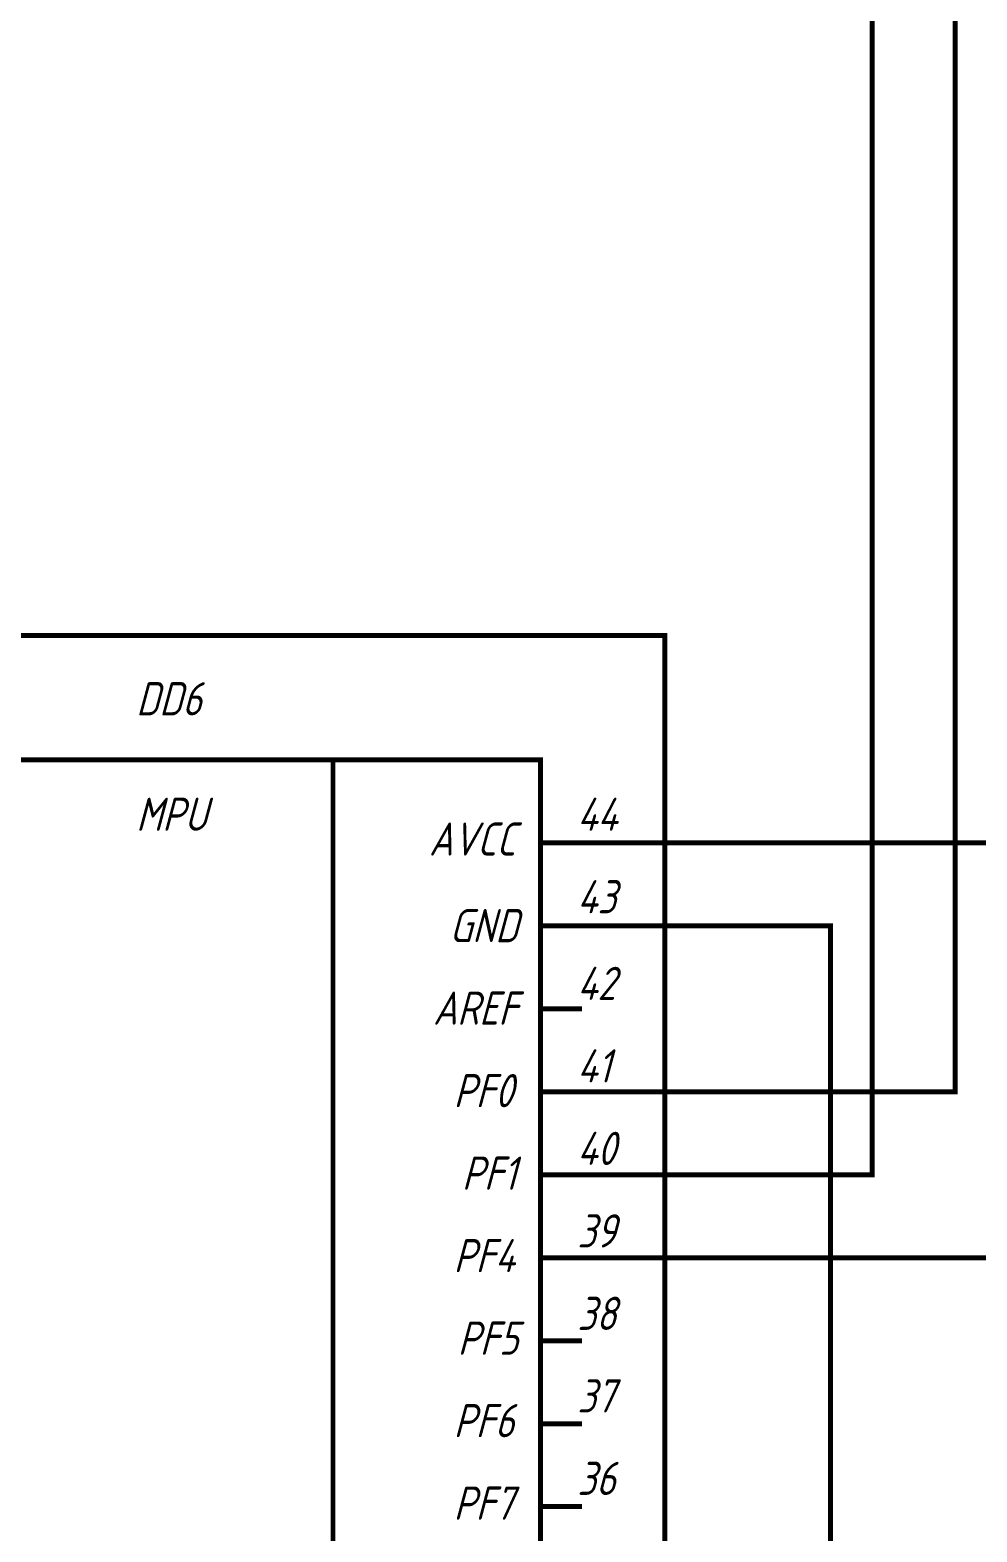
# Paper-space layout 'Layout1' of a CAD drawing. Extents: x -1 to 840, y -1 to 593.
# Drawn here: x 325 to 382.1, y 364.5 to 455 of the extents above; entities that cross this region are included whole.
import ezdxf

# ---------------------------------------------------------------- set-up
doc = ezdxf.new("R2010")
doc.units = 0
doc.header["$MEASUREMENT"] = 0
doc.layers.add('Sheet', color=255, linetype='CONTINUOUS')
doc.styles.add('GOST type A0', font='', dxfattribs={"oblique": 15, "height": 3.5})
doc.styles.get('GOST type A0').set_extended_font_data('GOST type A')

psp = doc.layouts.get("Layout1")

# ---------------------------------------------------------------- linework, layer by layer
at = {"layer": 'Sheet', "color": 7, "const_width": 0.3}
for points in [[(248.335, 420.991), (285.819, 420.991), (285.819, 515.994), (375.789, 515.994), (375.789, 385.994), (358.304, 385.994), (358.304, 385.994)], [(248.335, 425.993), (290.819, 425.993), (290.819, 510.992), (380.789, 510.992), (380.789, 390.996), (358.304, 390.996)], [(358.304, 355.999), (358.304, 355.999), (363.304, 355.999), (363.304, 418.49), (300.819, 418.49)], [(343.304, 295.993), (343.304, 411.003)], [(355.804, 406.001), (358.304, 406.001)], [(358.304, 406.001), (390.789, 406.001)], [(355.804, 401), (358.304, 401)], [(358.304, 401), (358.304, 401), (373.289, 401), (373.289, 361.001), (373.289, 281.004)], [(355.804, 395.998), (358.304, 395.998)], [(355.804, 390.996), (358.304, 390.996)], [(355.804, 385.994), (358.304, 385.994)], [(355.804, 380.993), (358.304, 380.993)], [(358.304, 380.993), (358.304, 380.993), (418.274, 380.993), (418.274, 380.993)], [(355.804, 375.991), (358.304, 375.991)], [(355.804, 370.989), (358.304, 370.989)], [(355.804, 366.003), (358.304, 366.003)]]:
    psp.add_lwpolyline(points, dxfattribs=at)
psp.add_lwpolyline([(310.819, 411.003), (355.804, 411.003), (355.804, 295.993), (310.819, 295.993), (310.819, 411.003)], close=True, dxfattribs=at)

# ---------------------------------------------------------------- texts
at = {"layer": 'Sheet', "color": 7, "style": 'GOST type A0', "oblique": 15}
for s, p in [('DD6', (331.441, 413.675)), ('MPU', (331.441, 406.716)), ('44', (358.025, 406.716)), ('AVCC', (349.081, 405.225)), ('43', (358.025, 401.745)), ('GND', (350.323, 400.006)), ('42', (358.025, 396.526)), ('AREF', (349.329, 395.035)), ('41', (358.025, 391.555)), ('PF0', (350.571, 390.064)), ('40', (358.025, 386.585)), ('PF1', (351.068, 385.093)), ('39', (358.025, 381.614)), ('PF4', (350.571, 380.123)), ('38', (358.025, 376.643)), ('PF5', (350.82, 375.152)), ('37', (358.025, 371.673)), ('PF6', (350.571, 370.181)), ('36', (358.025, 366.702)), ('PF7', (350.571, 365.211))]:
    psp.add_text(s, height=2, dxfattribs=at).set_placement(p)

doc.saveas('drawing.dxf')
